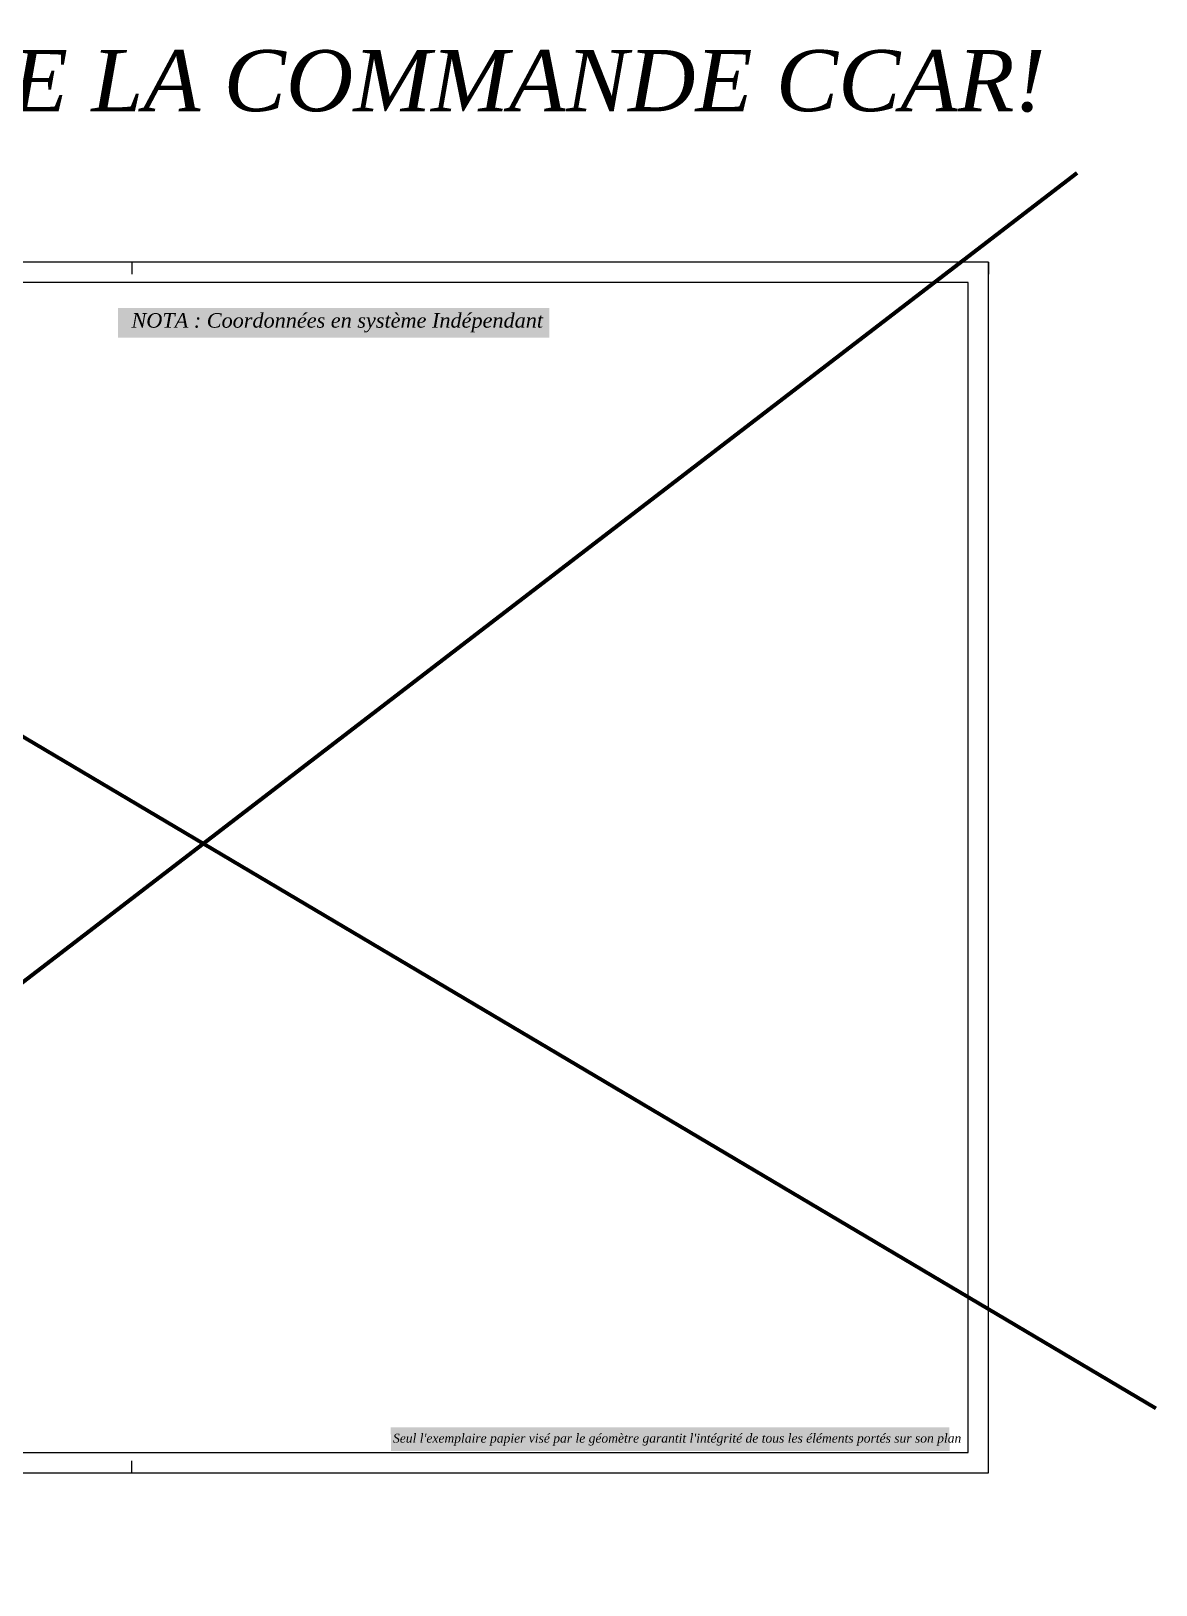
# Paper-space layout 'Layout1' of a CAD drawing. Extents: x -43 to 2298, y -18 to 768.
# Drawn here: x 2022.8 to 2298.5, y -18.1 to 363 of the extents above; entities that cross this region are included whole.
import ezdxf
from ezdxf.enums import TextEntityAlignment as Align

# ---------------------------------------------------------------- set-up
doc = ezdxf.new("R2010")
doc.units = 0
doc.header["$LTSCALE"] = 2
doc.layers.add('Cadre', color=7, linetype='Continuous')
doc.layers.add('CARTOUCHE', color=7, linetype='Continuous')
doc.styles.add('CARTOUCHE', font='timesi.ttf', dxfattribs={"height": 1})

# ---------------------------------------------------------------- blocks, each defined once
blk = doc.blocks.new('SeulExemplaire')
at = {"layer": 'CARTOUCHE', "true_color": 0xffffff}
h = blk.add_hatch(color=7, dxfattribs=at)
h.dxf.hatch_style = 1
h.paths.add_polyline_path([(985.12, 370.38), (1122.07, 370.38), (1122.11, 364.58), (985.18, 364.58)])
at = {"layer": 'CARTOUCHE', "style": 'CARTOUCHE'}
blk.add_text("Seul l'exemplaire papier visé par le géomètre garantit l'intégrité de tous les éléments portés sur son plan", height=2.2, rotation=360, dxfattribs=at).set_placement((985.67, 366.62))
blk = doc.blocks.new('NotaSysteme')
at = {"layer": 'CARTOUCHE', "true_color": 0xffffff}
h = blk.add_hatch(color=7, dxfattribs=at)
h.dxf.hatch_style = 1
h.paths.add_polyline_path([(2044.1, 295.08), (2149.8, 295.08), (2149.78, 287.77), (2044.1, 287.77)])
at = {"layer": 'CARTOUCHE', "style": 'CARTOUCHE', "width": 1.01}
blk.add_text('NOTA : Coordonnées en système Indépendant ', height=3.57, dxfattribs=at).set_placement((2047.37, 290.25))

psp = doc.layouts.get("Layout1")

# ---------------------------------------------------------------- linework, layer by layer
at = {"layer": 'Cadre'}
for p, q in [((2257.49, 306.34), (2257.49, 303.34)), ((2257.49, 9.34), (2257.49, 12.34))]:
    psp.add_line(p, q, dxfattribs=at)
at = {"layer": 'CARTOUCHE'}
for p, q in [((2047.49, 306.34), (2047.49, 303.34)), ((2047.49, 9.34), (2047.49, 12.34))]:
    psp.add_line(p, q, dxfattribs=at)
at = {"layer": 'CARTOUCHE', "color": 1, "lineweight": 211, "flags": 128}
for points in [[(2279.11, 328.11), (1828.27, -18.12)], [(2298.48, 25.18), (1799.47, 321.09)]]:
    psp.add_lwpolyline(points, dxfattribs=at)
at = {"layer": 'CARTOUCHE', "flags": 128}
psp.add_lwpolyline([(1837.49, 9.34), (2257.49, 9.34), (2257.49, 306.34), (1837.49, 306.34)], close=True, dxfattribs=at)
at = {"layer": 'CARTOUCHE'}
psp.add_lwpolyline([(1842.49, 14.34), (2252.49, 14.34), (2252.49, 301.34), (1842.49, 301.34)], close=True, dxfattribs=at)

# ---------------------------------------------------------------- block references
at = {"layer": 'CARTOUCHE', "color": 7}
for name, p in [('NotaSysteme', (0, 0)), ('SeulExemplaire', (1125.81, -349.85))]:
    psp.add_blockref(name, p, dxfattribs=at)

# ---------------------------------------------------------------- texts
at = {"layer": 'CARTOUCHE', "color": 1, "style": 'CARTOUCHE', "width": 1.01}
psp.add_text('VERSION NON AUTOMATISÉE : UTILISER DE PREFERENCE LA COMMANDE CCAR!', height=15, rotation=360, dxfattribs=at).set_placement((1849.73, 350.85), align=Align.MIDDLE_CENTER)

doc.saveas('drawing.dxf')
